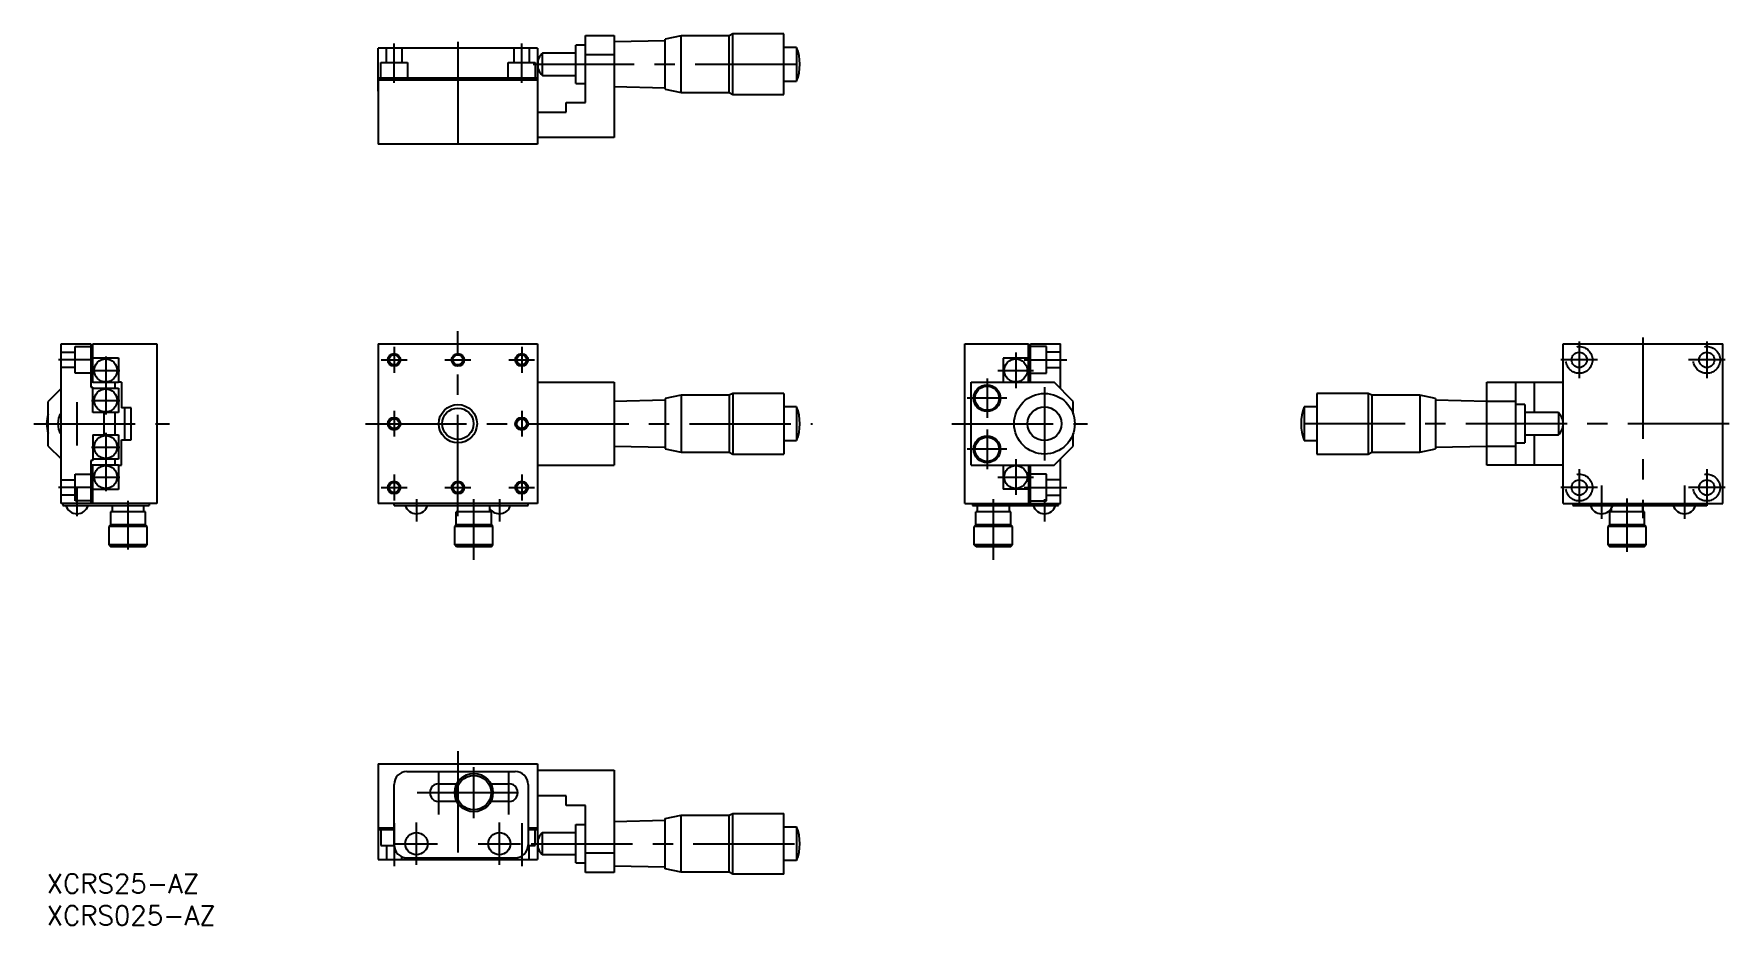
# Model space of a CAD drawing. Extents: x -2 to 264, y -8 to 132.
import ezdxf

# ---------------------------------------------------------------- set-up
doc = ezdxf.new("R2010")
doc.units = 0
doc.header["$LTSCALE"] = 0.5
doc.linetypes.add('CENTER', pattern=[50.8, 31.75, -6.35, 6.35, -6.35])
doc.linetypes.add('DASHED', pattern=[19.05, 12.7, -6.35])
for name, color, linetype in [('MSM_CENTER', 1, 'CENTER'), ('MSM_CONTINUOUS', 7, 'CONTINUOUS'), ('MSM_DASHED', 4, 'DASHED'), ('MSM_NARROW', 5, 'CONTINUOUS'), ('MSM_PART_NUMBER', 7, 'CONTINUOUS')]:
    doc.layers.add(name, color=color, linetype=linetype)
doc.styles.get("Standard").update_dxf_attribs({"font": 'txt.shx', "height": 3, "bigfont": 'bigfont.shx'})

# ---------------------------------------------------------------- blocks, each defined once
blk = doc.blocks.new('*U53')
at = {"layer": 'MSM_PART_NUMBER'}
blk.add_text('XCRS25-AZ', height=3, dxfattribs=at).set_placement((0, -3))
blk = doc.blocks.new('*U54')
at = {"layer": 'MSM_PART_NUMBER'}
blk.add_text('XCRS025-AZ', height=3, dxfattribs=at).set_placement((0, -8))

msp = doc.modelspace()

# ---------------------------------------------------------------- linework, layer by layer
at = {"layer": 'MSM_CENTER'}
for p, q in [((64.46, 130.37), (64.46, 113.37)), ((54.46, 123.95), (54.46, 130.1)), ((74.46, 123.95), (74.46, 130.1)), ((76.24, 126.87), (118.79, 126.87)), ((64.46, 56.05), (64.46, 85.05)), ((54.46, 82.58), (54.46, 78.53)), ((74.46, 82.58), (74.46, 78.53)), ((240.23, 83.43), (240.23, 77.67)), ((250.23, 84.05), (250.23, 55.75)), ((260.23, 83.43), (260.23, 77.67)), ((7.35, 80.55), (1.85, 80.55)), ((9.25, 81.1), (9.25, 72)), ((52.44, 80.55), (56.49, 80.55)), ((62.44, 80.55), (66.49, 80.55)), ((72.44, 80.55), (76.49, 80.55)), ((151.91, 81.7), (151.91, 76.1)), ((153.21, 80.55), (159.91, 80.55)), ((243.1, 80.55), (237.35, 80.55)), ((263.1, 80.55), (257.35, 80.55)), ((7.05, 78.9), (11.45, 78.9)), ((147.41, 77.65), (147.41, 71.45)), ((149.11, 78.9), (154.71, 78.9)), ((150.51, 74.55), (144.31, 74.55)), ((156.41, 76.3), (156.41, 64.8)), ((4.75, 73.95), (4.75, 67.15)), ((7.05, 74.2), (11.45, 74.2)), ((54.46, 72.58), (54.46, 68.53)), ((74.46, 72.58), (74.46, 68.53)), ((-2, 70.55), (19.25, 70.55)), ((9.25, 69.1), (9.25, 60)), ((49.96, 70.55), (120.06, 70.55)), ((141.91, 70.55), (163.16, 70.55)), ((147.41, 69.65), (147.41, 63.45)), ((263.73, 70.55), (195.85, 70.55)), ((7.05, 66.9), (11.45, 66.9)), ((150.51, 66.55), (144.31, 66.55)), ((151.91, 65), (151.91, 59.4)), ((7.05, 62.2), (11.45, 62.2)), ((54.46, 62.58), (54.46, 58.53)), ((74.46, 62.58), (74.46, 58.53)), ((149.11, 62.2), (154.71, 62.2)), ((240.23, 63.43), (240.23, 57.67)), ((260.23, 63.43), (260.23, 57.67)), ((7.35, 60.55), (1.85, 60.55)), ((4.75, 60.51), (4.75, 56.05)), ((52.44, 60.55), (56.49, 60.55)), ((57.96, 58.75), (57.96, 55.25)), ((62.44, 60.55), (66.49, 60.55)), ((66.96, 49.25), (66.96, 58.75)), ((70.96, 58.75), (70.96, 55.25)), ((72.44, 60.55), (76.49, 60.55)), ((148.41, 49.25), (148.41, 58.75)), ((153.21, 60.55), (159.91, 60.55)), ((156.41, 58.75), (156.41, 55.25)), ((243.1, 60.55), (237.35, 60.55)), ((243.73, 60.88), (243.73, 55.67)), ((247.73, 50.47), (247.73, 58.83)), ((256.73, 60.88), (256.73, 55.67)), ((263.1, 60.55), (257.35, 60.55)), ((12.75, 50.85), (12.75, 58.45)), ((64.46, 19.25), (64.46, 0.25)), ((61.46, 9.35), (61.46, 16.15)), ((66.96, 8.75), (66.96, 16.75)), ((72.46, 9.35), (72.46, 16.15)), ((58.06, 12.75), (75.86, 12.75)), ((57.96, 1.45), (57.96, 8.05)), ((70.96, 1.45), (70.96, 8.05)), ((54.47, 7.95), (54.46, 1.25)), ((74.46, 7.95), (74.46, 1.25)), ((54.66, 4.75), (61.26, 4.75)), ((67.66, 4.75), (74.26, 4.75)), ((75.96, 4.75), (120.06, 4.75))]:
    msp.add_line(p, q, dxfattribs=at)
at = {"layer": 'MSM_CONTINUOUS'}
for p, q in [((84.46, 120.87), (84.46, 131.37)), ((84.46, 131.37), (88.96, 131.37)), ((88.96, 131.37), (88.96, 115.37)), ((96.96, 130.55), (88.96, 130.37)), ((99.46, 131.32), (96.96, 130.8)), ((96.96, 122.95), (96.96, 130.8)), ((106.96, 131.32), (99.46, 131.32)), ((99.46, 122.42), (99.46, 131.32)), ((107.56, 131.62), (106.96, 131.32)), ((106.96, 122.42), (106.96, 131.32)), ((115.56, 131.62), (107.56, 131.62)), ((107.56, 122.12), (107.56, 131.62)), ((115.56, 122.12), (115.56, 131.62)), ((76.96, 129.37), (51.96, 129.37)), ((51.96, 122.67), (51.96, 129.37)), ((76.96, 129.37), (76.96, 114.37)), ((82.96, 128.62), (77.71, 128.62)), ((77.71, 125.12), (77.71, 128.62)), ((84.46, 129.87), (82.96, 129.87)), ((82.96, 123.87), (82.96, 129.87)), ((88.96, 128.37), (84.46, 128.37)), ((117.56, 129.52), (115.56, 129.52)), ((117.56, 129.52), (117.56, 124.22)), ((77.71, 125.12), (82.96, 125.12)), ((76.96, 124.67), (51.96, 124.67)), ((51.96, 124.37), (51.96, 114.37)), ((76.96, 124.37), (51.96, 124.37)), ((82.96, 123.87), (84.46, 123.87)), ((88.96, 123.37), (96.96, 123.2)), ((96.96, 122.95), (99.46, 122.42)), ((99.46, 122.42), (106.96, 122.42)), ((106.96, 122.42), (107.56, 122.12)), ((115.56, 124.22), (117.56, 124.22)), ((81.46, 120.87), (84.46, 120.87)), ((81.46, 119.37), (81.46, 120.87)), ((107.56, 122.12), (115.56, 122.12)), ((76.96, 119.37), (81.46, 119.37)), ((76.96, 114.37), (51.96, 114.37)), ((88.96, 115.37), (76.96, 115.37)), ((2.25, 58.05), (2.25, 83.05)), ((2.25, 83.05), (6.95, 83.05)), ((6.95, 83.05), (6.95, 76.3)), ((7.25, 83.05), (17.25, 83.05)), ((7.25, 77), (7.25, 83.05)), ((17.25, 83.05), (17.25, 58.05)), ((51.96, 83.05), (51.96, 58.05)), ((51.96, 83.05), (76.96, 83.05)), ((76.96, 83.05), (76.96, 58.05)), ((143.91, 58.05), (143.91, 83.05)), ((143.91, 83.05), (153.91, 83.05)), ((153.91, 77.05), (153.91, 83.05)), ((154.21, 77.05), (154.21, 83.05)), ((154.21, 83.05), (158.91, 83.05)), ((158.91, 76.05), (158.91, 83.05)), ((237.73, 83.05), (262.73, 83.05)), ((237.73, 58.05), (237.73, 83.05)), ((262.73, 58.05), (262.73, 83.05)), ((7.25, 80.85), (11.25, 80.85)), ((11.25, 80.85), (11.25, 77)), ((153.91, 80.8), (149.91, 80.8)), ((149.91, 80.8), (149.91, 77.05)), ((2.25, 76.05), (0.25, 74.05)), ((7.25, 77.05), (6.95, 77.05)), ((6.95, 76.3), (7.25, 76.3)), ((11.25, 77), (7.25, 77)), ((7.25, 72.3), (7.25, 76.3)), ((7.25, 76.1), (11.25, 76.1)), ((10.75, 76.1), (10.75, 77)), ((11.75, 77.05), (11.25, 77.05)), ((11.25, 76.1), (11.25, 72.3)), ((11.75, 77.05), (11.75, 73.05)), ((76.96, 77.05), (88.96, 77.05)), ((88.96, 77.05), (88.96, 64.05)), ((99.46, 75), (96.96, 74.48)), ((96.96, 74.48), (96.96, 66.62)), ((106.96, 75), (99.46, 75)), ((99.46, 75), (99.46, 66.1)), ((107.56, 75.3), (106.96, 75)), ((106.96, 75), (106.96, 66.1)), ((115.56, 75.3), (107.56, 75.3)), ((107.56, 75.3), (107.56, 65.8)), ((115.56, 75.3), (115.56, 65.8)), ((144.91, 64.05), (144.91, 77.05)), ((144.91, 77.05), (157.91, 77.05)), ((160.91, 74.05), (157.91, 77.05)), ((207.13, 75.3), (199.13, 75.3)), ((199.13, 75.3), (199.13, 65.8)), ((207.73, 75), (207.13, 75.3)), ((207.13, 75.3), (207.13, 65.8)), ((215.23, 75), (207.73, 75)), ((207.73, 75), (207.73, 66.1)), ((217.73, 74.48), (215.23, 75)), ((215.23, 75), (215.23, 66.1)), ((217.73, 74.48), (217.73, 66.63)), ((225.73, 64.05), (225.73, 77.05)), ((225.73, 77.05), (237.73, 77.05)), ((230.23, 77.05), (230.23, 64.05)), ((233.23, 72.3), (233.23, 77.05)), ((0.25, 67.05), (0.25, 74.05)), ((11.25, 72.3), (7.25, 72.3)), ((8.95, 72.3), (8.95, 68.8)), ((10.75, 68.8), (10.75, 72.3)), ((13.25, 73.05), (11.75, 73.05)), ((12.25, 68.05), (12.25, 73.05)), ((13.25, 68.05), (13.25, 73.05)), ((96.96, 74.23), (88.96, 74.05)), ((117.56, 73.2), (115.56, 73.2)), ((117.56, 73.2), (117.56, 67.9)), ((160.91, 72.07), (160.91, 74.05)), ((199.13, 73.2), (197.13, 73.2)), ((197.13, 73.2), (197.13, 67.9)), ((225.73, 74.05), (217.73, 74.23)), ((230.23, 74.05), (225.73, 74.05)), ((231.73, 73.55), (230.23, 73.55)), ((231.73, 73.55), (231.73, 67.55)), ((236.98, 72.3), (231.73, 72.3)), ((236.98, 72.3), (236.98, 68.8)), ((0.25, 67.05), (2.25, 65.05)), ((7.25, 68.8), (7.25, 64.8)), ((7.25, 68.8), (11.25, 68.8)), ((11.25, 68.8), (11.25, 65)), ((11.75, 68.05), (13.25, 68.05)), ((11.75, 64.05), (11.75, 68.05)), ((88.96, 67.05), (96.96, 66.87)), ((96.96, 66.62), (99.46, 66.1)), ((115.56, 67.9), (117.56, 67.9)), ((157.91, 64.05), (160.91, 67.05)), ((160.91, 67.05), (160.91, 69.03)), ((197.13, 67.9), (199.13, 67.9)), ((215.23, 66.1), (217.73, 66.63)), ((217.73, 66.88), (225.73, 67.05)), ((225.73, 67.05), (230.23, 67.05)), ((230.23, 67.55), (231.73, 67.55)), ((231.73, 68.8), (236.98, 68.8)), ((233.23, 64.05), (233.23, 68.8)), ((7.25, 64.8), (6.95, 64.8)), ((6.95, 64.8), (6.95, 58.05)), ((7.25, 64.05), (6.95, 64.05)), ((11.25, 65), (7.25, 65)), ((7.25, 58.05), (7.25, 64.1)), ((7.25, 64.1), (11.25, 64.1)), ((10.75, 64.1), (10.75, 65)), ((11.25, 64.1), (11.25, 60.25)), ((11.25, 64.05), (11.75, 64.05)), ((76.96, 64.05), (88.96, 64.05)), ((99.46, 66.1), (106.96, 66.1)), ((106.96, 66.1), (107.56, 65.8)), ((107.56, 65.8), (115.56, 65.8)), ((144.91, 64.05), (157.91, 64.05)), ((149.91, 64.05), (149.91, 60.3)), ((153.91, 64.05), (153.91, 58.05)), ((154.21, 58.05), (154.21, 64.05)), ((158.91, 58.05), (158.91, 65.05)), ((199.13, 65.8), (207.13, 65.8)), ((207.13, 65.8), (207.73, 66.1)), ((207.73, 66.1), (215.23, 66.1)), ((237.73, 64.05), (225.73, 64.05)), ((11.25, 60.25), (7.25, 60.25)), ((153.91, 60.3), (149.91, 60.3)), ((17.25, 58.05), (2.25, 58.05)), ((2.55, 58.05), (2.55, 57.75)), ((2.55, 57.75), (16.05, 57.75)), ((10, 56.75), (10, 54.7)), ((15.5, 56.75), (10, 56.75)), ((10.25, 57.75), (10.25, 56.75)), ((15.25, 56.75), (15.25, 57.75)), ((15.5, 54.7), (15.5, 56.75)), ((16.05, 58.05), (16.05, 57.75)), ((76.96, 58.05), (51.96, 58.05)), ((54.46, 57.75), (54.46, 58.05)), ((54.46, 57.75), (75.46, 57.75)), ((69.71, 56.75), (64.21, 56.75)), ((64.21, 54.7), (64.21, 56.75)), ((64.46, 56.75), (64.46, 57.75)), ((69.46, 56.75), (69.46, 57.75)), ((69.71, 54.7), (69.71, 56.75)), ((75.46, 57.75), (75.46, 58.05)), ((143.91, 58.05), (158.91, 58.05)), ((145.11, 58.05), (145.11, 57.75)), ((145.11, 57.75), (158.61, 57.75)), ((151.16, 56.75), (145.66, 56.75)), ((145.66, 54.7), (145.66, 56.75)), ((145.91, 56.75), (145.91, 57.75)), ((150.91, 56.75), (150.91, 57.75)), ((151.16, 54.7), (151.16, 56.75)), ((158.61, 57.75), (158.61, 58.05)), ((237.73, 58.05), (262.73, 58.05)), ((239.23, 58.05), (239.23, 57.75)), ((239.23, 57.75), (260.23, 57.75)), ((244.98, 56.75), (244.98, 54.7)), ((250.48, 56.75), (244.98, 56.75)), ((245.23, 57.23), (245.23, 56.75)), ((250.23, 56.75), (250.23, 57.75)), ((250.48, 54.7), (250.48, 56.75)), ((260.23, 58.05), (260.23, 57.75)), ((10, 54.7), (9.75, 54.45)), ((9.75, 54.45), (9.75, 51.55)), ((15.75, 54.45), (9.75, 54.45)), ((15.5, 54.7), (10, 54.7)), ((15.75, 54.45), (15.5, 54.7)), ((15.75, 51.55), (15.75, 54.45)), ((64.21, 54.7), (63.96, 54.45)), ((63.96, 51.55), (63.96, 54.45)), ((69.96, 54.45), (63.96, 54.45)), ((69.71, 54.7), (64.21, 54.7)), ((69.96, 54.45), (69.71, 54.7)), ((69.96, 51.55), (69.96, 54.45)), ((145.66, 54.7), (145.41, 54.45)), ((145.41, 51.55), (145.41, 54.45)), ((151.41, 54.45), (145.41, 54.45)), ((151.16, 54.7), (145.66, 54.7)), ((151.41, 54.45), (151.16, 54.7)), ((151.41, 51.55), (151.41, 54.45)), ((244.98, 54.7), (244.73, 54.45)), ((244.73, 54.45), (244.73, 51.55)), ((250.73, 54.45), (244.73, 54.45)), ((250.48, 54.7), (244.98, 54.7)), ((250.73, 54.45), (250.48, 54.7)), ((250.73, 51.55), (250.73, 54.45)), ((9.75, 51.55), (10.05, 51.25)), ((15.75, 51.55), (9.75, 51.55)), ((15.45, 51.25), (10.05, 51.25)), ((15.45, 51.25), (15.75, 51.55)), ((69.96, 51.55), (63.96, 51.55)), ((64.26, 51.25), (63.96, 51.55)), ((69.66, 51.25), (64.26, 51.25)), ((69.66, 51.25), (69.96, 51.55)), ((151.41, 51.55), (145.41, 51.55)), ((145.71, 51.25), (145.41, 51.55)), ((151.11, 51.25), (145.71, 51.25)), ((151.11, 51.25), (151.41, 51.55)), ((244.73, 51.55), (245.03, 51.25)), ((250.73, 51.55), (244.73, 51.55)), ((250.43, 51.25), (245.03, 51.25)), ((250.43, 51.25), (250.73, 51.55)), ((51.96, 17.25), (51.96, 2.25)), ((51.96, 17.25), (76.96, 17.25)), ((56.46, 16.05), (73.46, 16.05)), ((76.96, 17.25), (76.96, 2.25)), ((76.96, 16.25), (88.96, 16.25)), ((88.96, 16.25), (88.96, 0.25)), ((54.46, 4.55), (54.46, 14.05)), ((61.46, 14.15), (64.31, 14.15)), ((69.62, 14.15), (72.46, 14.15)), ((75.46, 14.05), (75.46, 4.55)), ((64.31, 11.35), (61.46, 11.35)), ((72.46, 11.35), (69.62, 11.35)), ((81.46, 12.25), (76.96, 12.25)), ((81.46, 10.75), (81.46, 12.25)), ((84.46, 10.75), (81.46, 10.75)), ((84.46, 0.25), (84.46, 10.75)), ((88.96, 8.25), (96.96, 8.43)), ((96.96, 8.68), (99.46, 9.2)), ((96.96, 0.82), (96.96, 8.68)), ((99.46, 9.2), (106.96, 9.2)), ((99.46, 0.3), (99.46, 9.2)), ((106.96, 9.2), (107.56, 9.5)), ((106.96, 0.3), (106.96, 9.2)), ((107.56, 9.5), (115.56, 9.5)), ((107.56, 0), (107.56, 9.5)), ((115.56, 0), (115.56, 9.5)), ((51.96, 7.25), (54.46, 7.25)), ((51.96, 6.95), (54.46, 6.95)), ((75.46, 7.25), (76.96, 7.25)), ((75.46, 6.95), (76.96, 6.95)), ((77.71, 6.5), (82.96, 6.5)), ((77.71, 3), (77.71, 6.5)), ((82.96, 7.75), (84.46, 7.75)), ((82.96, 1.75), (82.96, 7.75)), ((115.56, 7.4), (117.56, 7.4)), ((117.56, 7.4), (117.56, 2.1)), ((82.96, 3), (77.71, 3)), ((88.96, 3.25), (84.46, 3.25)), ((51.96, 2.25), (76.96, 2.25)), ((56.46, 2.55), (73.46, 2.55)), ((82.96, 1.75), (84.46, 1.75)), ((88.96, 0.25), (84.46, 0.25)), ((96.96, 1.07), (88.96, 1.25)), ((99.46, 0.3), (96.96, 0.82)), ((106.96, 0.3), (99.46, 0.3)), ((107.56, 0), (106.96, 0.3)), ((115.56, 0), (107.56, 0)), ((117.56, 2.1), (115.56, 2.1))]:
    msp.add_line(p, q, dxfattribs=at)
for centre, radius in [((9.25, 78.9), 1.8), ((54.46, 80.55), 0.783), ((64.46, 80.55), 0.783), ((74.46, 80.55), 0.783), ((151.91, 78.9), 1.8), ((240.23, 80.55), 1.2), ((260.23, 80.55), 1.2), ((9.25, 74.2), 1.8), ((147.41, 74.55), 2.1), ((147.41, 74.55), 1.9), ((156.41, 70.55), 4.75), ((64.46, 70.55), 2.46), ((156.41, 70.55), 2.65), ((54.46, 70.55), 0.783), ((74.46, 70.55), 0.783), ((9.25, 66.9), 1.8), ((147.41, 66.55), 2.1), ((147.41, 66.55), 1.9), ((9.25, 62.2), 1.8), ((151.91, 62.2), 1.8), ((54.46, 60.55), 0.783), ((64.46, 60.55), 0.783), ((74.46, 60.55), 0.783), ((240.23, 60.55), 1.2), ((260.23, 60.55), 1.2), ((66.96, 12.75), 3), ((66.96, 12.75), 2.7), ((57.96, 4.75), 1.75), ((70.96, 4.75), 1.75)]:
    msp.add_circle(centre, radius, dxfattribs=at)
for centre, radius, start, end in [((79.38, 126.87), 2.42, 133.6028, 226.3972), ((110.79, 126.87), 7.27, 338.6302, 21.3698), ((4.75, 70.55), 4.75, 161.3283, 198.6717), ((4.75, 70.55), 3, 146.4427, 213.5573), ((110.79, 70.55), 7.27, 338.6302, 21.3698), ((203.9, 70.55), 7.27, 158.6302, 201.3698), ((235.31, 70.55), 2.42, 313.6028, 46.3972), ((4.75, 58.28), 1.83, 196.7859, 343.2141), ((57.96, 58.28), 1.83, 196.7859, 343.2141), ((70.96, 58.28), 1.83, 214.853, 343.2141), ((156.41, 58.28), 1.83, 196.7859, 343.2141), ((243.73, 58.28), 1.83, 196.7859, 343.2141), ((256.73, 58.28), 1.83, 196.7859, 343.2141), ((56.46, 14.05), 2, 90, 180), ((73.46, 14.05), 2, 0, 90), ((61.46, 12.75), 1.4, 90, 270.0202), ((72.46, 12.75), 1.4, 269.9798, 90), ((79.38, 4.75), 2.42, 133.6028, 226.3972), ((110.79, 4.75), 7.27, 338.6302, 21.3698), ((56.46, 4.55), 2, 180, 270), ((73.46, 4.55), 2, 270, 0)]:
    msp.add_arc(centre, radius, start, end, dxfattribs=at)
at = {"layer": 'MSM_DASHED'}
for p, q in [((53.26, 127.17), (53.26, 129.37)), ((55.66, 129.37), (55.66, 127.17)), ((73.26, 127.17), (73.26, 129.37)), ((75.66, 129.37), (75.66, 127.17)), ((52.36, 127.17), (56.56, 127.17)), ((52.36, 124.67), (52.36, 127.17)), ((56.56, 127.17), (56.56, 124.67)), ((72.36, 127.17), (76.56, 127.17)), ((72.36, 124.67), (72.36, 127.17)), ((76.56, 127.17), (76.56, 124.67)), ((4.45, 78.45), (4.45, 82.65)), ((4.45, 82.65), (6.95, 82.65)), ((156.71, 82.65), (154.21, 82.65)), ((156.71, 78.45), (156.71, 82.65)), ((2.25, 81.75), (4.45, 81.75)), ((158.91, 81.75), (156.71, 81.75)), ((4.45, 79.35), (2.25, 79.35)), ((6.95, 78.45), (4.45, 78.45)), ((154.21, 78.45), (156.71, 78.45)), ((156.71, 79.35), (158.91, 79.35)), ((2.25, 61.75), (4.45, 61.75)), ((4.45, 58.45), (4.45, 62.65)), ((4.45, 62.65), (6.95, 62.65)), ((156.71, 62.65), (154.21, 62.65)), ((156.71, 58.45), (156.71, 62.65)), ((158.91, 61.75), (156.71, 61.75)), ((4.45, 59.35), (2.25, 59.35)), ((156.71, 59.35), (158.91, 59.35)), ((6.95, 58.45), (4.45, 58.45)), ((154.21, 58.45), (156.71, 58.45)), ((52.36, 6.95), (52.36, 4.45)), ((76.56, 4.45), (76.56, 6.95)), ((52.36, 4.45), (54.47, 4.45)), ((53.26, 4.45), (53.26, 2.25)), ((55.66, 2.25), (55.66, 2.72)), ((75.46, 4.45), (76.56, 4.45)), ((75.66, 2.25), (75.66, 4.45)), ((73.26, 2.56), (73.26, 2.25))]:
    msp.add_line(p, q, dxfattribs=at)
for centre in [(240.23, 80.55), (260.23, 80.55), (240.23, 60.55), (260.23, 60.55)]:
    msp.add_circle(centre, 2.1, dxfattribs=at)
at = {"layer": 'MSM_NARROW'}
for centre, radius in [((54.46, 80.55), 1), ((64.46, 80.55), 1), ((74.46, 80.55), 1), ((64.46, 70.55), 3), ((54.46, 70.55), 1), ((74.46, 70.55), 1), ((54.46, 60.55), 1), ((64.46, 60.55), 1), ((74.46, 60.55), 1)]:
    msp.add_circle(centre, radius, dxfattribs=at)

# ---------------------------------------------------------------- block references
at = {"layer": 'MSM_CONTINUOUS'}
for name in ['*U53', '*U54']:
    msp.add_blockref(name, (0, 0), dxfattribs=at)

doc.saveas('drawing.dxf')
